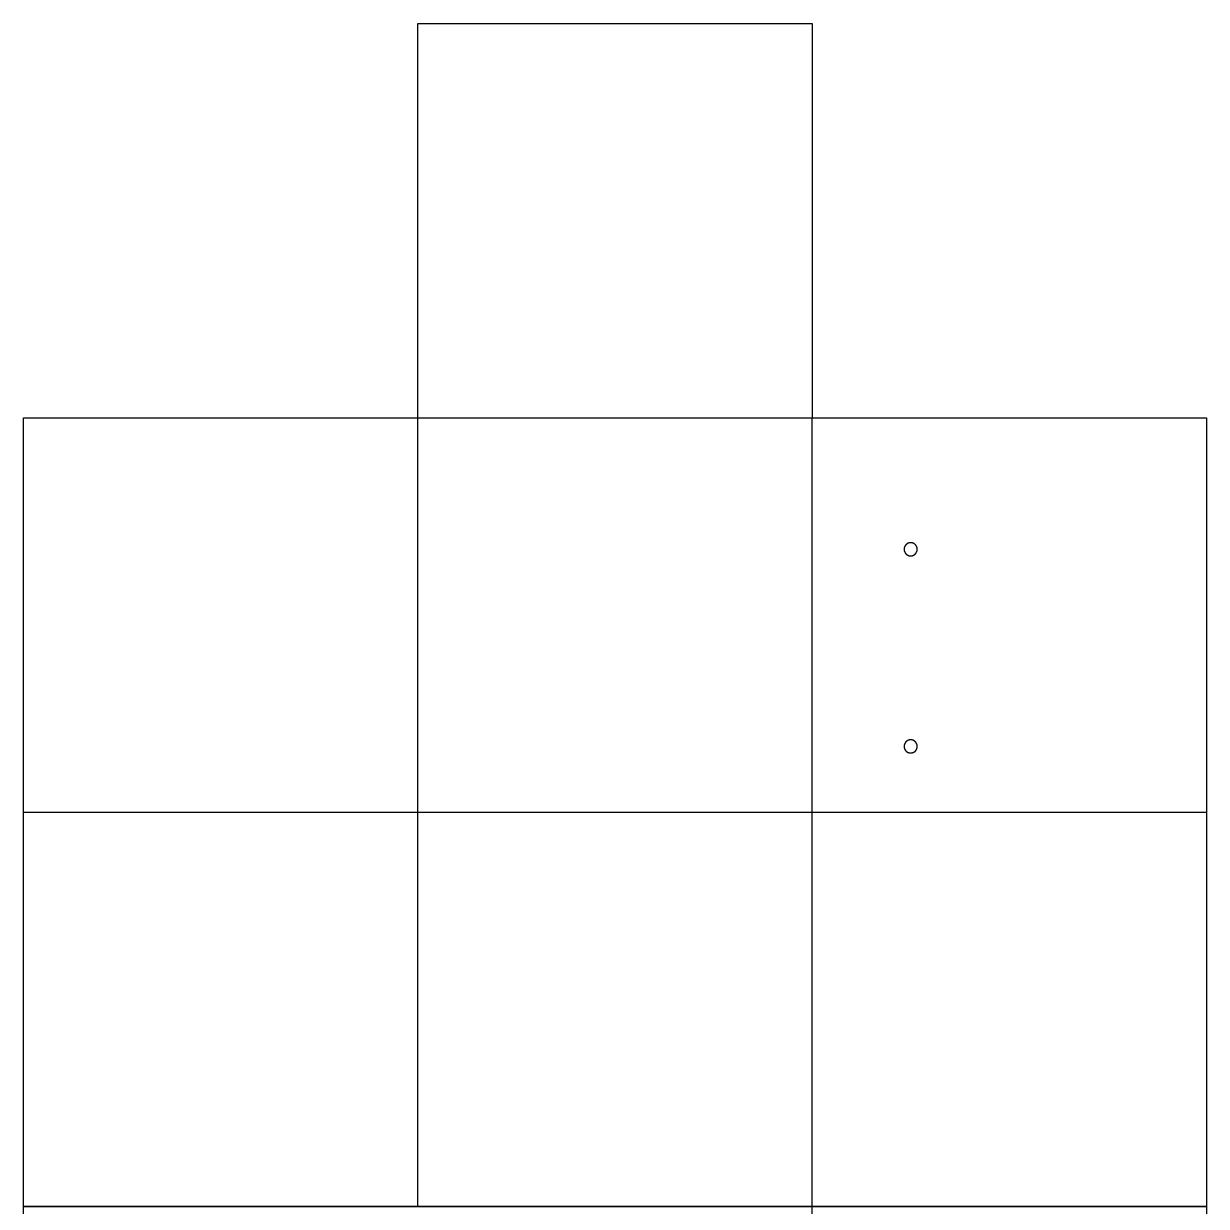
# Model space of a CAD drawing. Header units: metres. Extents: x -90 to 90, y -180 to 180.
# Drawn here: x -90 to 90, y 0 to 180 of the extents above; entities that cross this region are included whole.
import ezdxf

# ---------------------------------------------------------------- set-up
doc = ezdxf.new("R2010")
doc.units = ezdxf.units.M
doc.layers.add('body', color=10, linetype='Continuous')
doc.layers.add('joints', color=170, linetype='Continuous')

msp = doc.modelspace()

# ---------------------------------------------------------------- linework, layer by layer
at = {"layer": 'body'}
for points in [[(-30, 0), (-30, 0), (-90, 0), (-90, 60), (-90, 120), (-30, 120), (-30, 180), (30, 180), (30, 120), (90, 120), (90, 60), (90, 0), (30, 0), (30, 0), (-30, 0)], [(45, 99), (45.01, 99), (45.02, 99), (45.03, 99), (45.04, 99), (45.04, 99), (45.05, 99), (45.06, 99), (45.07, 99), (45.08, 99), (45.09, 99), (45.1, 99), (45.11, 99.01), (45.12, 99.01), (45.12, 99.01), (45.13, 99.01), (45.14, 99.01), (45.15, 99.01), (45.16, 99.01), (45.17, 99.01), (45.18, 99.02), (45.19, 99.02), (45.2, 99.02), (45.2, 99.02), (45.21, 99.02), (45.22, 99.02), (45.23, 99.03), (45.24, 99.03), (45.25, 99.03), (45.26, 99.03), (45.27, 99.04), (45.27, 99.04), (45.28, 99.04), (45.29, 99.04), (45.3, 99.05), (45.31, 99.05), (45.32, 99.05), (45.32, 99.05), (45.33, 99.06), (45.34, 99.06), (45.35, 99.06), (45.36, 99.07), (45.37, 99.07), (45.38, 99.07), (45.38, 99.08), (45.39, 99.08), (45.4, 99.08), (45.41, 99.09), (45.42, 99.09), (45.42, 99.09), (45.43, 99.1), (45.44, 99.1), (45.45, 99.11), (45.46, 99.11), (45.46, 99.11), (45.47, 99.12), (45.48, 99.12), (45.49, 99.13), (45.5, 99.13), (45.5, 99.14), (45.51, 99.14), (45.52, 99.15), (45.53, 99.15), (45.53, 99.15), (45.54, 99.16), (45.55, 99.16), (45.56, 99.17), (45.56, 99.17), (45.57, 99.18), (45.58, 99.18), (45.59, 99.19), (45.59, 99.19), (45.6, 99.2), (45.61, 99.21), (45.61, 99.21), (45.62, 99.22), (45.63, 99.22), (45.64, 99.23), (45.64, 99.23), (45.65, 99.24), (45.66, 99.25), (45.66, 99.25), (45.67, 99.26), (45.68, 99.26), (45.68, 99.27), (45.69, 99.28), (45.7, 99.28), (45.7, 99.29), (45.71, 99.29), (45.71, 99.3), (45.72, 99.31), (45.73, 99.31), (45.73, 99.32), (45.74, 99.33), (45.75, 99.33), (45.75, 99.34), (45.76, 99.35), (45.76, 99.35), (45.77, 99.36), (45.77, 99.37), (45.78, 99.37), (45.79, 99.38), (45.79, 99.39), (45.8, 99.4), (45.8, 99.4), (45.81, 99.41), (45.81, 99.42), (45.82, 99.42), (45.82, 99.43), (45.83, 99.44), (45.83, 99.45), (45.84, 99.45), (45.84, 99.46), (45.85, 99.47), (45.85, 99.48), (45.86, 99.48), (45.86, 99.49), (45.87, 99.5), (45.87, 99.51), (45.87, 99.51), (45.88, 99.52), (45.88, 99.53), (45.89, 99.54), (45.89, 99.55), (45.9, 99.55), (45.9, 99.56), (45.9, 99.57), (45.91, 99.58), (45.91, 99.59), (45.91, 99.59), (45.92, 99.6), (45.92, 99.61), (45.92, 99.62), (45.93, 99.63), (45.93, 99.64), (45.93, 99.64), (45.94, 99.65), (45.94, 99.66), (45.94, 99.67), (45.95, 99.68), (45.95, 99.69), (45.95, 99.7), (45.96, 99.7), (45.96, 99.71), (45.96, 99.72), (45.96, 99.73), (45.97, 99.74), (45.97, 99.75), (45.97, 99.76), (45.97, 99.76), (45.97, 99.77), (45.98, 99.78), (45.98, 99.79), (45.98, 99.8), (45.98, 99.81), (45.98, 99.82), (45.98, 99.83), (45.99, 99.83), (45.99, 99.84), (45.99, 99.85), (45.99, 99.86), (45.99, 99.87), (45.99, 99.88), (45.99, 99.89), (45.99, 99.9), (46, 99.91), (46, 99.91), (46, 99.92), (46, 99.93), (46, 99.94), (46, 99.95), (46, 99.96), (46, 99.97), (46, 99.98), (46, 99.99), (46, 99.99), (46, 100), (46, 100.01), (46, 100.02), (46, 100.03), (46, 100.04), (46, 100.05), (46, 100.06), (46, 100.07), (46, 100.07), (46, 100.08), (46, 100.09), (45.99, 100.1), (45.99, 100.11), (45.99, 100.12), (45.99, 100.13), (45.99, 100.14), (45.99, 100.15), (45.99, 100.15), (45.99, 100.16), (45.99, 100.17), (45.98, 100.18), (45.98, 100.19), (45.98, 100.2), (45.98, 100.21), (45.98, 100.22), (45.97, 100.23), (45.97, 100.23), (45.97, 100.24), (45.97, 100.25), (45.97, 100.26), (45.96, 100.27), (45.96, 100.28), (45.96, 100.29), (45.96, 100.29), (45.95, 100.3), (45.95, 100.31), (45.95, 100.32), (45.94, 100.33), (45.94, 100.34), (45.94, 100.34), (45.94, 100.35), (45.93, 100.36), (45.93, 100.37), (45.93, 100.38), (45.92, 100.39), (45.92, 100.39), (45.92, 100.4), (45.91, 100.41), (45.91, 100.42), (45.9, 100.43), (45.9, 100.44), (45.9, 100.44), (45.89, 100.45), (45.89, 100.46), (45.88, 100.47), (45.88, 100.48), (45.88, 100.48), (45.87, 100.49), (45.87, 100.5), (45.86, 100.51), (45.86, 100.51), (45.85, 100.52), (45.85, 100.53), (45.84, 100.54), (45.84, 100.54), (45.83, 100.55), (45.83, 100.56), (45.82, 100.57), (45.82, 100.57), (45.81, 100.58), (45.81, 100.59), (45.8, 100.6), (45.8, 100.6), (45.79, 100.61), (45.79, 100.62), (45.78, 100.62), (45.78, 100.63), (45.77, 100.64), (45.76, 100.65), (45.76, 100.65), (45.75, 100.66), (45.75, 100.67), (45.74, 100.67), (45.73, 100.68), (45.73, 100.69), (45.72, 100.69), (45.72, 100.7), (45.71, 100.7), (45.7, 100.71), (45.7, 100.72), (45.69, 100.72), (45.68, 100.73), (45.68, 100.74), (45.67, 100.74), (45.66, 100.75), (45.66, 100.75), (45.65, 100.76), (45.64, 100.76), (45.64, 100.77), (45.63, 100.78), (45.62, 100.78), (45.62, 100.79), (45.61, 100.79), (45.6, 100.8), (45.59, 100.8), (45.59, 100.81), (45.58, 100.81), (45.57, 100.82), (45.57, 100.82), (45.56, 100.83), (45.55, 100.83), (45.54, 100.84), (45.54, 100.84), (45.53, 100.85), (45.52, 100.85), (45.51, 100.86), (45.51, 100.86), (45.5, 100.87), (45.49, 100.87), (45.48, 100.88), (45.47, 100.88), (45.47, 100.88), (45.46, 100.89), (45.45, 100.89), (45.44, 100.9), (45.43, 100.9), (45.43, 100.9), (45.42, 100.91), (45.41, 100.91), (45.4, 100.92), (45.39, 100.92), (45.39, 100.92), (45.38, 100.93), (45.37, 100.93), (45.36, 100.93), (45.35, 100.94), (45.34, 100.94), (45.34, 100.94), (45.33, 100.95), (45.32, 100.95), (45.31, 100.95), (45.3, 100.95), (45.29, 100.96), (45.28, 100.96), (45.28, 100.96), (45.27, 100.96), (45.26, 100.97), (45.25, 100.97), (45.24, 100.97), (45.23, 100.97), (45.22, 100.97), (45.22, 100.98), (45.21, 100.98), (45.2, 100.98), (45.19, 100.98), (45.18, 100.98), (45.17, 100.99), (45.16, 100.99), (45.15, 100.99), (45.14, 100.99), (45.14, 100.99), (45.13, 100.99), (45.12, 100.99), (45.11, 100.99), (45.1, 100.99), (45.09, 101), (45.08, 101), (45.07, 101), (45.06, 101), (45.06, 101), (45.05, 101), (45.04, 101), (45.03, 101), (45.02, 101), (45.01, 101), (45, 101), (44.99, 101), (44.98, 101), (44.98, 101), (44.97, 101), (44.96, 101), (44.95, 101), (44.94, 101), (44.93, 101), (44.92, 101), (44.91, 101), (44.9, 101), (44.9, 100.99), (44.89, 100.99), (44.88, 100.99), (44.87, 100.99), (44.86, 100.99), (44.85, 100.99), (44.84, 100.99), (44.83, 100.99), (44.82, 100.98), (44.82, 100.98), (44.81, 100.98), (44.8, 100.98), (44.79, 100.98), (44.78, 100.98), (44.77, 100.97), (44.76, 100.97), (44.75, 100.97), (44.75, 100.97), (44.74, 100.96), (44.73, 100.96), (44.72, 100.96), (44.71, 100.96), (44.7, 100.95), (44.69, 100.95), (44.69, 100.95), (44.68, 100.95), (44.67, 100.94), (44.66, 100.94), (44.65, 100.94), (44.64, 100.93), (44.64, 100.93), (44.63, 100.93), (44.62, 100.92), (44.61, 100.92), (44.6, 100.92), (44.59, 100.91), (44.59, 100.91), (44.58, 100.91), (44.57, 100.9), (44.56, 100.9), (44.55, 100.89), (44.55, 100.89), (44.54, 100.89), (44.53, 100.88), (44.52, 100.88), (44.51, 100.87), (44.51, 100.87), (44.5, 100.87), (44.49, 100.86), (44.48, 100.86), (44.48, 100.85), (44.47, 100.85), (44.46, 100.84), (44.45, 100.84), (44.45, 100.83), (44.44, 100.83), (44.43, 100.82), (44.42, 100.82), (44.42, 100.81), (44.41, 100.81), (44.4, 100.8), (44.39, 100.8), (44.39, 100.79), (44.38, 100.78), (44.37, 100.78), (44.37, 100.77), (44.36, 100.77), (44.35, 100.76), (44.35, 100.76), (44.34, 100.75), (44.33, 100.74), (44.33, 100.74), (44.32, 100.73), (44.31, 100.73), (44.31, 100.72), (44.3, 100.71), (44.29, 100.71), (44.29, 100.7), (44.28, 100.69), (44.27, 100.69), (44.27, 100.68), (44.26, 100.68), (44.26, 100.67), (44.25, 100.66), (44.24, 100.66), (44.24, 100.65), (44.23, 100.64), (44.23, 100.63), (44.22, 100.63), (44.22, 100.62), (44.21, 100.61), (44.2, 100.61), (44.2, 100.6), (44.19, 100.59), (44.19, 100.58), (44.18, 100.58), (44.18, 100.57), (44.17, 100.56), (44.17, 100.56), (44.16, 100.55), (44.16, 100.54), (44.15, 100.53), (44.15, 100.53), (44.14, 100.52), (44.14, 100.51), (44.14, 100.5), (44.13, 100.49), (44.13, 100.49), (44.12, 100.48), (44.12, 100.47), (44.11, 100.46), (44.11, 100.46), (44.11, 100.45), (44.1, 100.44), (44.1, 100.43), (44.09, 100.42), (44.09, 100.42), (44.09, 100.41), (44.08, 100.4), (44.08, 100.39), (44.08, 100.38), (44.07, 100.37), (44.07, 100.37), (44.07, 100.36), (44.06, 100.35), (44.06, 100.34), (44.06, 100.33), (44.05, 100.32), (44.05, 100.32), (44.05, 100.31), (44.05, 100.3), (44.04, 100.29), (44.04, 100.28), (44.04, 100.27), (44.04, 100.26), (44.03, 100.26), (44.03, 100.25), (44.03, 100.24), (44.03, 100.23), (44.02, 100.22), (44.02, 100.21), (44.02, 100.2), (44.02, 100.19), (44.02, 100.19), (44.02, 100.18), (44.01, 100.17), (44.01, 100.16), (44.01, 100.15), (44.01, 100.14), (44.01, 100.13), (44.01, 100.12), (44.01, 100.11), (44.01, 100.11), (44, 100.1), (44, 100.09), (44, 100.08), (44, 100.07), (44, 100.06), (44, 100.05), (44, 100.04), (44, 100.03), (44, 100.03), (44, 100.02), (44, 100.01), (44, 100), (44, 99.99), (44, 99.98), (44, 99.97), (44, 99.96), (44, 99.95), (44, 99.95), (44, 99.94), (44, 99.93), (44, 99.92), (44, 99.91), (44, 99.9), (44.01, 99.89), (44.01, 99.88), (44.01, 99.87), (44.01, 99.87), (44.01, 99.86), (44.01, 99.85), (44.01, 99.84), (44.01, 99.83), (44.02, 99.82), (44.02, 99.81), (44.02, 99.8), (44.02, 99.79), (44.02, 99.79), (44.03, 99.78), (44.03, 99.77), (44.03, 99.76), (44.03, 99.75), (44.03, 99.74), (44.04, 99.73), (44.04, 99.73), (44.04, 99.72), (44.04, 99.71), (44.05, 99.7), (44.05, 99.69), (44.05, 99.68), (44.05, 99.67), (44.06, 99.67), (44.06, 99.66), (44.06, 99.65), (44.07, 99.64), (44.07, 99.63), (44.07, 99.62), (44.08, 99.62), (44.08, 99.61), (44.08, 99.6), (44.09, 99.59), (44.09, 99.58), (44.1, 99.57), (44.1, 99.57), (44.1, 99.56), (44.11, 99.55), (44.11, 99.54), (44.11, 99.53), (44.12, 99.53), (44.12, 99.52), (44.13, 99.51), (44.13, 99.5), (44.14, 99.5), (44.14, 99.49), (44.15, 99.48), (44.15, 99.47), (44.16, 99.46), (44.16, 99.46), (44.16, 99.45), (44.17, 99.44), (44.17, 99.43), (44.18, 99.43), (44.19, 99.42), (44.19, 99.41), (44.2, 99.41), (44.2, 99.4), (44.21, 99.39), (44.21, 99.38), (44.22, 99.38), (44.22, 99.37), (44.23, 99.36), (44.23, 99.36), (44.24, 99.35), (44.25, 99.34), (44.25, 99.34), (44.26, 99.33), (44.26, 99.32), (44.27, 99.32), (44.28, 99.31), (44.28, 99.3), (44.29, 99.3), (44.29, 99.29), (44.3, 99.28), (44.31, 99.28), (44.31, 99.27), (44.32, 99.27), (44.33, 99.26), (44.33, 99.25), (44.34, 99.25), (44.35, 99.24), (44.35, 99.24), (44.36, 99.23), (44.37, 99.22), (44.38, 99.22), (44.38, 99.21), (44.39, 99.21), (44.4, 99.2), (44.4, 99.2), (44.41, 99.19), (44.42, 99.19), (44.43, 99.18), (44.43, 99.18), (44.44, 99.17), (44.45, 99.17), (44.45, 99.16), (44.46, 99.16), (44.47, 99.15), (44.48, 99.15), (44.49, 99.14), (44.49, 99.14), (44.5, 99.13), (44.51, 99.13), (44.52, 99.12), (44.52, 99.12), (44.53, 99.12), (44.54, 99.11), (44.55, 99.11), (44.56, 99.1), (44.56, 99.1), (44.57, 99.1), (44.58, 99.09), (44.59, 99.09), (44.6, 99.09), (44.6, 99.08), (44.61, 99.08), (44.62, 99.07), (44.63, 99.07), (44.64, 99.07), (44.65, 99.06), (44.65, 99.06), (44.66, 99.06), (44.67, 99.06), (44.68, 99.05), (44.69, 99.05), (44.7, 99.05), (44.7, 99.04), (44.71, 99.04), (44.72, 99.04), (44.73, 99.04), (44.74, 99.03), (44.75, 99.03), (44.76, 99.03), (44.77, 99.03), (44.77, 99.03), (44.78, 99.02), (44.79, 99.02), (44.8, 99.02), (44.81, 99.02), (44.82, 99.02), (44.83, 99.02), (44.84, 99.01), (44.84, 99.01), (44.85, 99.01), (44.86, 99.01), (44.87, 99.01), (44.88, 99.01), (44.89, 99.01), (44.9, 99.01), (44.91, 99), (44.92, 99), (44.92, 99), (44.93, 99), (44.94, 99), (44.95, 99), (44.96, 99), (44.97, 99), (44.98, 99), (44.99, 99), (45, 99), (45, 99)], [(45, 69), (45.01, 69), (45.02, 69), (45.03, 69), (45.04, 69), (45.04, 69), (45.05, 69), (45.06, 69), (45.07, 69), (45.08, 69), (45.09, 69), (45.1, 69), (45.11, 69.01), (45.12, 69.01), (45.12, 69.01), (45.13, 69.01), (45.14, 69.01), (45.15, 69.01), (45.16, 69.01), (45.17, 69.01), (45.18, 69.02), (45.19, 69.02), (45.2, 69.02), (45.2, 69.02), (45.21, 69.02), (45.22, 69.02), (45.23, 69.03), (45.24, 69.03), (45.25, 69.03), (45.26, 69.03), (45.27, 69.04), (45.27, 69.04), (45.28, 69.04), (45.29, 69.04), (45.3, 69.05), (45.31, 69.05), (45.32, 69.05), (45.32, 69.05), (45.33, 69.06), (45.34, 69.06), (45.35, 69.06), (45.36, 69.07), (45.37, 69.07), (45.38, 69.07), (45.38, 69.08), (45.39, 69.08), (45.4, 69.08), (45.41, 69.09), (45.42, 69.09), (45.42, 69.09), (45.43, 69.1), (45.44, 69.1), (45.45, 69.11), (45.46, 69.11), (45.46, 69.11), (45.47, 69.12), (45.48, 69.12), (45.49, 69.13), (45.5, 69.13), (45.5, 69.14), (45.51, 69.14), (45.52, 69.15), (45.53, 69.15), (45.53, 69.15), (45.54, 69.16), (45.55, 69.16), (45.56, 69.17), (45.56, 69.17), (45.57, 69.18), (45.58, 69.18), (45.59, 69.19), (45.59, 69.19), (45.6, 69.2), (45.61, 69.21), (45.61, 69.21), (45.62, 69.22), (45.63, 69.22), (45.64, 69.23), (45.64, 69.23), (45.65, 69.24), (45.66, 69.25), (45.66, 69.25), (45.67, 69.26), (45.68, 69.26), (45.68, 69.27), (45.69, 69.28), (45.7, 69.28), (45.7, 69.29), (45.71, 69.29), (45.71, 69.3), (45.72, 69.31), (45.73, 69.31), (45.73, 69.32), (45.74, 69.33), (45.75, 69.33), (45.75, 69.34), (45.76, 69.35), (45.76, 69.35), (45.77, 69.36), (45.77, 69.37), (45.78, 69.37), (45.79, 69.38), (45.79, 69.39), (45.8, 69.4), (45.8, 69.4), (45.81, 69.41), (45.81, 69.42), (45.82, 69.42), (45.82, 69.43), (45.83, 69.44), (45.83, 69.45), (45.84, 69.45), (45.84, 69.46), (45.85, 69.47), (45.85, 69.48), (45.86, 69.48), (45.86, 69.49), (45.87, 69.5), (45.87, 69.51), (45.87, 69.51), (45.88, 69.52), (45.88, 69.53), (45.89, 69.54), (45.89, 69.55), (45.9, 69.55), (45.9, 69.56), (45.9, 69.57), (45.91, 69.58), (45.91, 69.59), (45.91, 69.59), (45.92, 69.6), (45.92, 69.61), (45.92, 69.62), (45.93, 69.63), (45.93, 69.64), (45.93, 69.64), (45.94, 69.65), (45.94, 69.66), (45.94, 69.67), (45.95, 69.68), (45.95, 69.69), (45.95, 69.7), (45.96, 69.7), (45.96, 69.71), (45.96, 69.72), (45.96, 69.73), (45.97, 69.74), (45.97, 69.75), (45.97, 69.76), (45.97, 69.76), (45.97, 69.77), (45.98, 69.78), (45.98, 69.79), (45.98, 69.8), (45.98, 69.81), (45.98, 69.82), (45.98, 69.83), (45.99, 69.83), (45.99, 69.84), (45.99, 69.85), (45.99, 69.86), (45.99, 69.87), (45.99, 69.88), (45.99, 69.89), (45.99, 69.9), (46, 69.91), (46, 69.91), (46, 69.92), (46, 69.93), (46, 69.94), (46, 69.95), (46, 69.96), (46, 69.97), (46, 69.98), (46, 69.99), (46, 69.99), (46, 70), (46, 70.01), (46, 70.02), (46, 70.03), (46, 70.04), (46, 70.05), (46, 70.06), (46, 70.07), (46, 70.07), (46, 70.08), (46, 70.09), (45.99, 70.1), (45.99, 70.11), (45.99, 70.12), (45.99, 70.13), (45.99, 70.14), (45.99, 70.15), (45.99, 70.15), (45.99, 70.16), (45.99, 70.17), (45.98, 70.18), (45.98, 70.19), (45.98, 70.2), (45.98, 70.21), (45.98, 70.22), (45.97, 70.23), (45.97, 70.23), (45.97, 70.24), (45.97, 70.25), (45.97, 70.26), (45.96, 70.27), (45.96, 70.28), (45.96, 70.29), (45.96, 70.29), (45.95, 70.3), (45.95, 70.31), (45.95, 70.32), (45.94, 70.33), (45.94, 70.34), (45.94, 70.34), (45.94, 70.35), (45.93, 70.36), (45.93, 70.37), (45.93, 70.38), (45.92, 70.39), (45.92, 70.39), (45.92, 70.4), (45.91, 70.41), (45.91, 70.42), (45.9, 70.43), (45.9, 70.44), (45.9, 70.44), (45.89, 70.45), (45.89, 70.46), (45.88, 70.47), (45.88, 70.48), (45.88, 70.48), (45.87, 70.49), (45.87, 70.5), (45.86, 70.51), (45.86, 70.51), (45.85, 70.52), (45.85, 70.53), (45.84, 70.54), (45.84, 70.54), (45.83, 70.55), (45.83, 70.56), (45.82, 70.57), (45.82, 70.57), (45.81, 70.58), (45.81, 70.59), (45.8, 70.6), (45.8, 70.6), (45.79, 70.61), (45.79, 70.62), (45.78, 70.62), (45.78, 70.63), (45.77, 70.64), (45.76, 70.65), (45.76, 70.65), (45.75, 70.66), (45.75, 70.67), (45.74, 70.67), (45.73, 70.68), (45.73, 70.69), (45.72, 70.69), (45.72, 70.7), (45.71, 70.7), (45.7, 70.71), (45.7, 70.72), (45.69, 70.72), (45.68, 70.73), (45.68, 70.74), (45.67, 70.74), (45.66, 70.75), (45.66, 70.75), (45.65, 70.76), (45.64, 70.76), (45.64, 70.77), (45.63, 70.78), (45.62, 70.78), (45.62, 70.79), (45.61, 70.79), (45.6, 70.8), (45.59, 70.8), (45.59, 70.81), (45.58, 70.81), (45.57, 70.82), (45.57, 70.82), (45.56, 70.83), (45.55, 70.83), (45.54, 70.84), (45.54, 70.84), (45.53, 70.85), (45.52, 70.85), (45.51, 70.86), (45.51, 70.86), (45.5, 70.87), (45.49, 70.87), (45.48, 70.88), (45.47, 70.88), (45.47, 70.88), (45.46, 70.89), (45.45, 70.89), (45.44, 70.9), (45.43, 70.9), (45.43, 70.9), (45.42, 70.91), (45.41, 70.91), (45.4, 70.92), (45.39, 70.92), (45.39, 70.92), (45.38, 70.93), (45.37, 70.93), (45.36, 70.93), (45.35, 70.94), (45.34, 70.94), (45.34, 70.94), (45.33, 70.95), (45.32, 70.95), (45.31, 70.95), (45.3, 70.95), (45.29, 70.96), (45.28, 70.96), (45.28, 70.96), (45.27, 70.96), (45.26, 70.97), (45.25, 70.97), (45.24, 70.97), (45.23, 70.97), (45.22, 70.97), (45.22, 70.98), (45.21, 70.98), (45.2, 70.98), (45.19, 70.98), (45.18, 70.98), (45.17, 70.99), (45.16, 70.99), (45.15, 70.99), (45.14, 70.99), (45.14, 70.99), (45.13, 70.99), (45.12, 70.99), (45.11, 70.99), (45.1, 70.99), (45.09, 71), (45.08, 71), (45.07, 71), (45.06, 71), (45.06, 71), (45.05, 71), (45.04, 71), (45.03, 71), (45.02, 71), (45.01, 71), (45, 71), (44.99, 71), (44.98, 71), (44.98, 71), (44.97, 71), (44.96, 71), (44.95, 71), (44.94, 71), (44.93, 71), (44.92, 71), (44.91, 71), (44.9, 71), (44.9, 70.99), (44.89, 70.99), (44.88, 70.99), (44.87, 70.99), (44.86, 70.99), (44.85, 70.99), (44.84, 70.99), (44.83, 70.99), (44.82, 70.98), (44.82, 70.98), (44.81, 70.98), (44.8, 70.98), (44.79, 70.98), (44.78, 70.98), (44.77, 70.97), (44.76, 70.97), (44.75, 70.97), (44.75, 70.97), (44.74, 70.96), (44.73, 70.96), (44.72, 70.96), (44.71, 70.96), (44.7, 70.95), (44.69, 70.95), (44.69, 70.95), (44.68, 70.95), (44.67, 70.94), (44.66, 70.94), (44.65, 70.94), (44.64, 70.93), (44.64, 70.93), (44.63, 70.93), (44.62, 70.92), (44.61, 70.92), (44.6, 70.92), (44.59, 70.91), (44.59, 70.91), (44.58, 70.91), (44.57, 70.9), (44.56, 70.9), (44.55, 70.89), (44.55, 70.89), (44.54, 70.89), (44.53, 70.88), (44.52, 70.88), (44.51, 70.87), (44.51, 70.87), (44.5, 70.87), (44.49, 70.86), (44.48, 70.86), (44.48, 70.85), (44.47, 70.85), (44.46, 70.84), (44.45, 70.84), (44.45, 70.83), (44.44, 70.83), (44.43, 70.82), (44.42, 70.82), (44.42, 70.81), (44.41, 70.81), (44.4, 70.8), (44.39, 70.8), (44.39, 70.79), (44.38, 70.78), (44.37, 70.78), (44.37, 70.77), (44.36, 70.77), (44.35, 70.76), (44.35, 70.76), (44.34, 70.75), (44.33, 70.74), (44.33, 70.74), (44.32, 70.73), (44.31, 70.73), (44.31, 70.72), (44.3, 70.71), (44.29, 70.71), (44.29, 70.7), (44.28, 70.69), (44.27, 70.69), (44.27, 70.68), (44.26, 70.68), (44.26, 70.67), (44.25, 70.66), (44.24, 70.66), (44.24, 70.65), (44.23, 70.64), (44.23, 70.63), (44.22, 70.63), (44.22, 70.62), (44.21, 70.61), (44.2, 70.61), (44.2, 70.6), (44.19, 70.59), (44.19, 70.58), (44.18, 70.58), (44.18, 70.57), (44.17, 70.56), (44.17, 70.56), (44.16, 70.55), (44.16, 70.54), (44.15, 70.53), (44.15, 70.53), (44.14, 70.52), (44.14, 70.51), (44.14, 70.5), (44.13, 70.49), (44.13, 70.49), (44.12, 70.48), (44.12, 70.47), (44.11, 70.46), (44.11, 70.46), (44.11, 70.45), (44.1, 70.44), (44.1, 70.43), (44.09, 70.42), (44.09, 70.42), (44.09, 70.41), (44.08, 70.4), (44.08, 70.39), (44.08, 70.38), (44.07, 70.37), (44.07, 70.37), (44.07, 70.36), (44.06, 70.35), (44.06, 70.34), (44.06, 70.33), (44.05, 70.32), (44.05, 70.32), (44.05, 70.31), (44.05, 70.3), (44.04, 70.29), (44.04, 70.28), (44.04, 70.27), (44.04, 70.26), (44.03, 70.26), (44.03, 70.25), (44.03, 70.24), (44.03, 70.23), (44.02, 70.22), (44.02, 70.21), (44.02, 70.2), (44.02, 70.19), (44.02, 70.19), (44.02, 70.18), (44.01, 70.17), (44.01, 70.16), (44.01, 70.15), (44.01, 70.14), (44.01, 70.13), (44.01, 70.12), (44.01, 70.11), (44.01, 70.11), (44, 70.1), (44, 70.09), (44, 70.08), (44, 70.07), (44, 70.06), (44, 70.05), (44, 70.04), (44, 70.03), (44, 70.03), (44, 70.02), (44, 70.01), (44, 70), (44, 69.99), (44, 69.98), (44, 69.97), (44, 69.96), (44, 69.95), (44, 69.95), (44, 69.94), (44, 69.93), (44, 69.92), (44, 69.91), (44, 69.9), (44.01, 69.89), (44.01, 69.88), (44.01, 69.87), (44.01, 69.87), (44.01, 69.86), (44.01, 69.85), (44.01, 69.84), (44.01, 69.83), (44.02, 69.82), (44.02, 69.81), (44.02, 69.8), (44.02, 69.79), (44.02, 69.79), (44.03, 69.78), (44.03, 69.77), (44.03, 69.76), (44.03, 69.75), (44.03, 69.74), (44.04, 69.73), (44.04, 69.73), (44.04, 69.72), (44.04, 69.71), (44.05, 69.7), (44.05, 69.69), (44.05, 69.68), (44.05, 69.67), (44.06, 69.67), (44.06, 69.66), (44.06, 69.65), (44.07, 69.64), (44.07, 69.63), (44.07, 69.62), (44.08, 69.62), (44.08, 69.61), (44.08, 69.6), (44.09, 69.59), (44.09, 69.58), (44.1, 69.57), (44.1, 69.57), (44.1, 69.56), (44.11, 69.55), (44.11, 69.54), (44.11, 69.53), (44.12, 69.53), (44.12, 69.52), (44.13, 69.51), (44.13, 69.5), (44.14, 69.5), (44.14, 69.49), (44.15, 69.48), (44.15, 69.47), (44.16, 69.46), (44.16, 69.46), (44.16, 69.45), (44.17, 69.44), (44.17, 69.43), (44.18, 69.43), (44.19, 69.42), (44.19, 69.41), (44.2, 69.41), (44.2, 69.4), (44.21, 69.39), (44.21, 69.38), (44.22, 69.38), (44.22, 69.37), (44.23, 69.36), (44.23, 69.36), (44.24, 69.35), (44.25, 69.34), (44.25, 69.34), (44.26, 69.33), (44.26, 69.32), (44.27, 69.32), (44.28, 69.31), (44.28, 69.3), (44.29, 69.3), (44.29, 69.29), (44.3, 69.28), (44.31, 69.28), (44.31, 69.27), (44.32, 69.27), (44.33, 69.26), (44.33, 69.25), (44.34, 69.25), (44.35, 69.24), (44.35, 69.24), (44.36, 69.23), (44.37, 69.22), (44.38, 69.22), (44.38, 69.21), (44.39, 69.21), (44.4, 69.2), (44.4, 69.2), (44.41, 69.19), (44.42, 69.19), (44.43, 69.18), (44.43, 69.18), (44.44, 69.17), (44.45, 69.17), (44.45, 69.16), (44.46, 69.16), (44.47, 69.15), (44.48, 69.15), (44.49, 69.14), (44.49, 69.14), (44.5, 69.13), (44.51, 69.13), (44.52, 69.12), (44.52, 69.12), (44.53, 69.12), (44.54, 69.11), (44.55, 69.11), (44.56, 69.1), (44.56, 69.1), (44.57, 69.1), (44.58, 69.09), (44.59, 69.09), (44.6, 69.09), (44.6, 69.08), (44.61, 69.08), (44.62, 69.07), (44.63, 69.07), (44.64, 69.07), (44.65, 69.06), (44.65, 69.06), (44.66, 69.06), (44.67, 69.06), (44.68, 69.05), (44.69, 69.05), (44.7, 69.05), (44.7, 69.04), (44.71, 69.04), (44.72, 69.04), (44.73, 69.04), (44.74, 69.03), (44.75, 69.03), (44.76, 69.03), (44.77, 69.03), (44.77, 69.03), (44.78, 69.02), (44.79, 69.02), (44.8, 69.02), (44.81, 69.02), (44.82, 69.02), (44.83, 69.02), (44.84, 69.01), (44.84, 69.01), (44.85, 69.01), (44.86, 69.01), (44.87, 69.01), (44.88, 69.01), (44.89, 69.01), (44.9, 69.01), (44.91, 69), (44.92, 69), (44.92, 69), (44.93, 69), (44.94, 69), (44.95, 69), (44.96, 69), (44.97, 69), (44.98, 69), (44.99, 69), (45, 69), (45, 69)], [(30, -120), (30, -180), (-30, -180), (-30, -120), (-90, -120), (-90, -60), (-90, 0), (-30, 0), (30, 0), (90, 0), (90, -60), (90, -120), (30, -120)]]:
    msp.add_lwpolyline(points, dxfattribs=at)
at = {"layer": 'joints'}
for points in [[(-30, 120), (30, 120)], [(-30, 60), (-30, 120)], [(30, 60), (30, 120)], [(-90, 60), (-30, 60)], [(-30, 60), (30, 60)], [(-30, 0), (-30, 60)], [(30, 60), (90, 60)], [(30, 0), (30, 60)], [(-30, 0), (30, 0)], [(30, 0), (90, 0)], [(30, -60), (30, 0)], [(30, 0), (30, 0)]]:
    msp.add_lwpolyline(points, dxfattribs=at)

doc.saveas('drawing.dxf')
